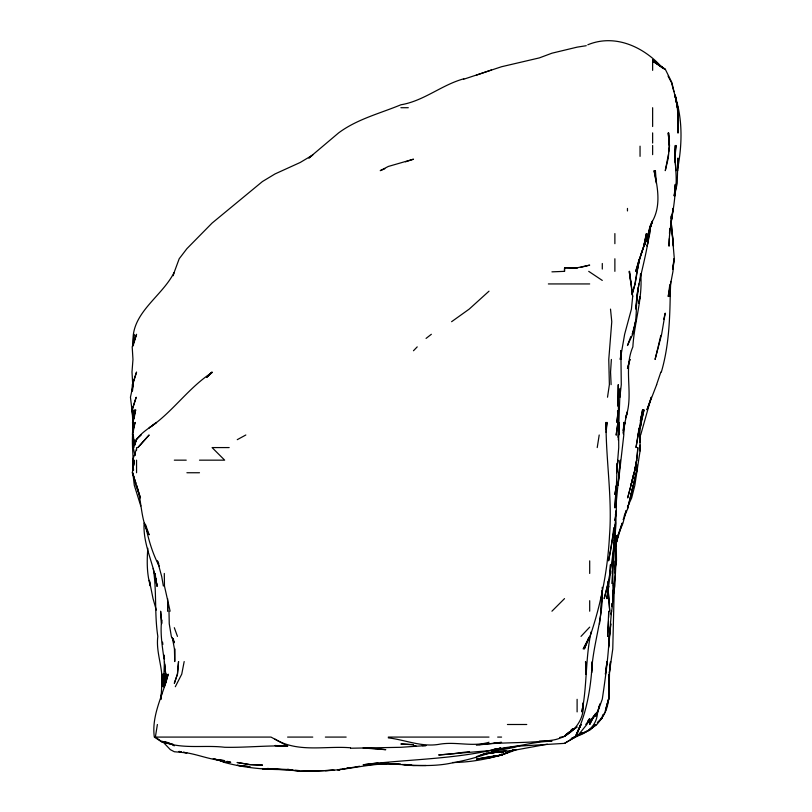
<?xml version="1.0" encoding="UTF-8"?>
<svg xmlns="http://www.w3.org/2000/svg" width="812" height="812" viewBox="0 0 812 812"><rect width="100%" height="100%" fill="white"/><g stroke="black" fill="none" stroke-linecap="round" stroke-linejoin="round"><path stroke-width="1.22" d="M620.865 350.652L621.281 384.634L619.881 397.22L620.155 388.41L618.297 437.506L618.592 422.392L618.734 447.574L616.663 472.746M605.975 427.427L606.006 422.392C605.874 460.231 612.4 497.827 609.507 535.687C607.711 569.862 601.053 604.006 590.03 636.385L583.209 648.971L589.695 636.385L584.346 648.971L588.761 637.521M675.178 188.272L675.198 184.497C675.817 205.243 668.915 225.381 669.047 246.178L669.311 238.616M677.787 170.652L677.898 158.066L677.228 183.238L675.259 192.393M162.207 680.436L162.268 674.143L161.73 686.729L163.405 674.143L161.669 686.729L161.07 699.315M655.375 174.428L655.406 170.652L656.329 183.238L654.066 170.652C657.669 187.186 661.161 205.203 652.635 220.905L640.475 256.308M167.779 603.651L167.698 611.203L167.607 598.617M615.323 524.349C614.176 549.288 610.756 574.5 604.179 598.617L607.396 586.031M174.945 648.971L174.742 661.557L174.428 648.971L172.357 637.582M610.238 570.927L610.472 564.634L610.411 573.445L606.828 598.617L608.685 586.031L607.346 598.617L608.117 588.548L609.731 611.203L608.056 588.548M133.452 431.202L133.31 419.875M617.14 463.936L616.45 485.332L614.877 494.498L616.42 485.332L614.877 507.886L615.821 491.625M608.523 621.271L607.67 636.385L608.716 611.203L608.594 617.496M618.145 411.065L617.932 422.392L616.186 434.988L617.932 422.392L617.556 411.065M674.579 161.842L676.081 145.47C672.986 162.207 679.197 179.249 674.082 195.824L675.685 184.385M164.42 661.557L163.476 686.729L164.328 674.143L163.161 686.729L164.349 674.143M617.607 406.03L618.247 384.634L618.429 409.806L616.866 422.392L618.033 411.065M620.906 359.462L621.119 350.652M671.118 219.737L671.209 215.962M613.283 592.324L613.121 598.617L613.872 586.031L612.674 598.617L615.344 573.445L615.394 544.497M614.268 540.721L614.41 535.687L614.268 548.273L611.852 583.513M134.031 465.195L134.173 460.16L132.346 472.746L136.172 484.185M592.527 727.379L589.695 729.541L596.861 724.497L602.291 717.757L597.317 722.812C614.745 707.628 606.909 681.745 610.583 661.557L609.365 672.884L612.766 648.971L614.288 586.031L613.425 592.902M161.639 622.804L161.73 619.83C158.969 640.922 166.44 661.78 165.699 682.953L165.739 674.143L164.684 664.074M608.736 699.315L608.888 674.143L608.746 699.315L605.316 710.764M133.818 338.056L133.939 334.28L132.874 345.618M602.21 587.289C603.966 616.531 592.73 643.977 591.552 672.884L592.313 661.557C591.095 685.754 587.249 710.794 577.109 732.911L581.037 724.497L575.15 737.083L564.523 743.366L514.179 746.411L502.729 748.014M614.887 535.687L614.308 544.598M618.511 434.988L618.957 422.392L618.297 440.023M674.863 158.066L675.269 145.47L674.873 158.066L676.051 170.652M133.818 418.616L134.163 409.806L133.31 422.392M640.252 280.16L640.495 273.867M650.067 226.03L649.742 233.582L647.164 246.178L649.488 228.548C647.661 255.902 636.872 281.612 635.877 309.108L638.78 283.936M132.041 390.927L132.315 384.634L136.558 372.048L133.087 383.487M616.744 471.488L617.841 460.16L616.755 471.488L617.039 463.936M669.484 233.582L669.717 228.548M621.028 350.652L620.581 359.462L621.393 350.652M610.208 572.186L610.583 564.634M613.842 548.273C610.837 570.359 615.242 592.79 611.071 614.643M613.446 586.031L613.578 583.513M147.825 548.273C146.86 560.879 146.728 573.8 150.382 586.031L149.347 580.326L153.032 598.617L156.29 610.066M675.127 195.824L675.777 184.497M608.624 646.453L609.254 636.385C608.269 657.415 605.366 678.365 602.291 699.162L597.703 711.901L599.195 706.186M166.318 677.918L166.561 674.143L164.379 686.729L168.206 674.143C163.11 695.042 151.306 714.905 154.321 737.083L161.73 741.935L170.885 743.833M611.375 359.462L610.553 372.048L611.111 384.634M601.002 611.203L602.047 591.065L601.012 611.203L599.5 623.789M623.21 432.461L623.87 422.392L623.809 434.988L618.064 485.332L620.277 460.16L615.851 506.729M583.209 703.091C585.158 721.949 569.973 737.803 551.937 740.229C527.709 743.416 503.207 742.087 478.928 744.624M649.762 228.548L649.427 233.582L650.453 225.574M601.327 598.617L602.291 590.689L601.276 597.49M627.463 507.033L631.675 497.918L634.842 485.332L640.049 450.964L640.049 434.988L640.049 442.54M606.148 432.461L607.021 422.392L606.148 429.264M639.48 434.988L641.054 422.392L644.007 409.806L640.049 428.442M636.679 460.16L637.816 447.574C637.156 464.829 631.929 481.333 627.656 497.918L634.314 472.746L636.679 460.16L634.294 472.746M161.395 695.823L161.73 692.342L160.614 699.315M668.418 154.29L665.282 170.652L668.266 158.066L669.535 145.47L668.195 132.884L669.342 145.47L668.631 132.884L669.261 145.47L668.662 151.773M612.674 598.617L613.913 586.031L612.613 600.91M629.584 271.35L632.68 296.522L631.421 309.108L624.641 334.28L620.266 359.462L621.302 350.652M671.108 218.479L671.362 215.962M677.807 168.054C682.181 144.191 682.75 119.587 675.178 96.273M669.738 285.195L668.225 296.522L672.975 271.35L673.96 258.764L672.762 268.833M609.954 631.35L609.406 636.385L611.507 611.203L611.05 613.496M610.228 628.833L610.786 623.789L608.614 647.712M132.478 390.927L133.178 384.634L130.448 397.22L132.752 416.678M611.771 606.168L612.075 603.651M611.06 548.273L613.821 527.668M615.029 520.319L616.237 510.504L615.283 523.09L608.584 560.859L610.837 549.409M582.377 708.125L581.91 711.901C587.269 685.48 585.279 658.187 591.166 631.807M582.691 705.608L582.996 703.091M615.161 567.74L616.014 560.859L614.836 586.031L613.476 594.039M636.74 470.229L636.425 472.746L637.268 465.875M637.055 467.712L637.359 465.195M638.333 287.367C634.903 302.937 638.374 319.329 632.254 334.28L635.573 321.694L632.741 334.28L627.463 345.547L630.812 336.533M641.064 417.155L642.586 409.806L635.999 447.574L639.064 428.117M615.039 520.319L616.349 510.504L615.922 489.108M607.721 583.747L608.046 581.453M611.812 606.625L612.299 603.194M607.518 397.22L609.376 384.634L608.767 359.462L611.771 321.694L610.502 309.108M672.793 269.056L674.325 258.764L671.088 220.996L673.463 246.178L672.295 233.582M614.877 537.686L616.044 523.09L615.445 514.28M597.226 447.574L599.205 434.988M623.22 433.841L625.027 422.392L624.154 425.833M173.169 744.34L161.73 741.681L155.366 737.083L157.386 724.497M638.841 259.901L634.954 283.936L632.152 294.238M640.049 428.391L641.054 422.392M614.877 547.897L622.185 523.09L617.881 535.687L614.877 548.273L616.653 535.687L615.06 548.273L617.881 535.687L622.997 523.09L626.214 510.504L624.134 516.229M615.08 568.887L616.501 560.859L616.217 540.721M133.96 418.962L135.685 409.806L132.529 422.392L133.127 431.202M184.182 661.557L181.746 674.143L175.311 686.729M638.151 434.988L640.049 425.295M627.463 509.246L633.228 485.332L627.463 509.246L623.129 519.66M658.136 346.876L660.816 335.427M663.749 319.248L665.221 313.138L661.638 334.28L655.071 359.462L657.852 348.013M630.467 497.918L636.202 472.746L630.599 496.771M649.174 231.298L651.092 223.29M599.824 703.892L597.784 711.901L589.695 722.629L593.684 716.194M615.192 546.669L618.054 535.687M640.678 434.988L651.305 397.22L646.961 409.806L656.675 384.634M623.078 430.411L627.463 411.684L625.534 417.632M661.344 372.048C669.687 343.567 670.032 313.361 670.377 283.936L670.133 296.522L670.732 281.419M640.353 420.941L643.408 409.806L640.384 420.332M606.249 707.323L608.462 699.315L605.204 711.901L602.869 716.011M632.183 294.238L635.126 283.936L639.247 259.901L636.872 271.35L640.049 257.434M639.064 259.901L635.715 271.35L643.814 246.178L646.372 233.582L643.764 246.178L640.465 255.475M133.107 345.729L136.558 334.28L132.204 346.876L132.965 359.462L131.991 372.048L132.742 384.634M639.399 258.764L640.049 256.643M648.626 233.582L644.17 246.178L652.442 220.996L648.453 233.582M625.534 417.754C634.213 394.926 622.956 369.815 632.863 346.876C634.233 322.394 642.931 298.562 640.709 273.867M173.139 275.725L174.316 272.203M656.603 384.634L660.866 372.048M136.558 448.874L132.579 460.16L133.574 470.229M647.885 234.729L644.241 245.031L648.149 234.729M174.55 271.35L179.188 258.764L186.902 248.675L212.074 223.087L262.428 181.543L275.014 173.941L300.186 162.491L312.772 154.98L308.824 158.066L338.634 132.884C357.178 119.09 379.843 113.497 400.884 104.789C423.925 100.972 441.708 84.834 463.825 78.805M577.109 733.825L580.793 724.497L575.119 737.083L564.523 743.366M644.251 243.884L647.986 234.729M595.693 716.478L597.622 711.901C596.982 726.121 586.761 733.794 573.891 737.083L589.695 729.805M592.78 717.625L589.695 724.497L595.226 714.002M174.316 272.05C162.024 297.263 128.803 313.767 133.472 345.618M588.395 720.518L589.695 718.529L586.843 724.497L577.109 736.433L572.521 737.986M585.797 724.497L587.096 722.629M588.395 720.762L589.695 718.894L588.172 720.488M597.196 711.901L589.695 721.482L587.837 722.68M137.969 447.574L149.144 434.988L137.796 447.574M600.596 718.894L602.291 717.037M581.016 636.385L589.695 627.128M413.481 350.743L417.216 346.876M551.937 611.203L564.523 598.617M206.684 377.194L212.074 372.048L206.684 377.062M569.019 732.201L564.523 736.443L559.742 737.418M570.816 730.506L572.612 728.8M569.019 732.302L564.523 736.443L577.109 726.882L565.487 734.86M570.816 730.638L572.612 728.983M206.684 377.306L212.074 372.475C188.293 387.801 172.641 412.202 149.144 427.924L156.483 422.392C147.642 429.568 135.634 435.344 133.28 447.574L134.934 455.583M587.918 721.32L589.695 719.736M488.997 291.183L469.204 309.108L451.604 321.694M426.067 338.411L431.355 334.28M594.414 725.938L596.302 724.497L589.695 730.211L577.109 735.855L579.21 734.444M593.572 725.958L595.511 724.497M237.256 439.668L245.833 434.988M505.764 750.745L501.583 752.897L505.835 750.745M516.371 749.669C496.173 757.647 474.279 762.255 452.497 762.529M500.639 748.39C484.926 755.454 468.148 759.981 451.239 763.118C427.457 768.05 403.391 763.98 379.488 763.473M570.998 739.001L575.312 737.083L571.719 738.088M513.925 749.669L501.583 755.058L488.997 757.972M384.847 168.754L380.229 170.652L388.298 166.46L413.481 159.193L405.462 161.832M587.817 44.772C615.364 33.414 644.413 47.208 662.744 68.208M476.411 756.652L484.419 753.739M463.825 79.19L501.583 66.726L539.351 57.896L551.937 53.196L577.109 47.147L586.264 45.705M476.411 75.151L491.473 69.954M504.78 750.684L480.988 754.866M519.893 745.67L514.179 747.426L491.29 751.76L498.213 749.669L492.458 751.232M483.282 754.216L486.713 753.181M580.539 267.422L589.695 265.128L577.109 267.808L564.523 267.777L577.109 268.275M496.244 749.171C452.609 759.443 407.431 759.22 363.126 764.782L378.016 762.864M498.375 748.674L500.517 748.177L498.314 748.583M500.425 748.359L488.997 750.684L438.653 754.967L451.239 753.962M340.238 769.421L337.954 769.898L359.696 766.234M342.532 769.005L344.816 768.477M547.359 744.208L514.179 750.268L490.255 752.947M500.466 748.319L493.757 749.669C513.428 748.096 532.327 741.589 551.937 741.183L539.351 741.173M496.142 749.019L492.874 749.669L501.583 748.177M488.997 742.269C472.432 747.273 455.37 741.153 438.653 744.381C421.387 747.213 405.158 739.844 388.298 737.864M371.135 764.051L373.429 763.686M367.704 764.823L374.565 763.757M488.997 753.079L485.566 753.546L488.997 753.059M452.385 753.8L469.549 751.526M371.135 764.234L375.712 763.645M366.902 764.802L369.419 764.508M371.937 764.204L388.298 763.442L400.884 764.356M366.902 764.894L388.298 763.341L379.488 763.554M495.29 752.389L490.255 752.937L501.583 751.75L497.807 752.105M494.031 743.021L501.583 742.361L476.411 745.193M334.179 770.152L312.772 771.187L300.186 770.984M312.772 771.187L332.92 770.223M325.368 770.7C350.743 769.918 375.327 761.494 400.884 764.417M551.937 271.847L564.523 271.35L564.523 268.457L564.523 271.35M413.481 745.873L415.998 745.812M422.291 745.66L426.067 745.568L400.884 747.304L350.54 748.228M426.067 765.513L413.481 765.614L402.143 764.478M306.479 770.679L312.772 770.639L300.186 771.4L287.6 769.37L292.635 769.908M400.884 107.712L408.284 107.712M548.364 283.936L589.695 283.936M229.177 447.574L212.074 447.574L224.67 460.16L199.488 460.16M174.316 460.16L186.232 460.16M132.346 472.746L135.878 483.049M186.902 472.746L199.488 472.746M507.429 724.497L526.765 724.497M155.366 737.083L270.995 737.083L287.6 746.035C266.59 745.355 245.65 747.72 224.67 747.273C203.751 744.756 181.675 749.699 161.73 741.295L170.885 743.701M287.6 737.083L312.772 737.083M325.368 737.083L346.156 737.083M388.298 737.083L488.997 737.083M497.665 737.083L501.583 737.083M350.54 747.781C325.318 745.71 297.974 753.008 275.014 739.143M403.402 764.508L410.953 764.802L404.66 764.518M413.481 744.594L400.884 744.005L413.481 744.787M298.928 770.913L267.463 768.507L287.6 769.553C266.397 769.847 245.194 768.091 224.67 762.488L218.631 759.748M295.152 770.182L298.928 770.578M181.177 751.851L178.894 751.435L181.177 751.932M183.471 752.257L186.902 752.876L174.316 751.739L170.358 749.669L162.593 741.559M183.471 752.369C197.489 754.023 210.481 760.245 224.67 760.661L220.093 759.707M588.71 271.35L602.291 280.434M227.086 761.331L230.73 762.255L224.67 761.839L213.221 758.773M165.161 741.823L168.591 742.797M214.368 758.784L224.67 762.255L218.946 759.748M172.377 744.462L174.316 745.812L172.347 744.35M652.635 70.35L652.635 60.088L665.221 69.538L652.635 61.144L665.221 69.071L671.859 82.54L677.807 107.712L675.158 96.273M652.635 60.088L662.318 67.67L652.635 59.641L659.831 65.985M159.274 566.208C152.291 553.226 148.271 538.62 145.206 524.237M668.063 76.135L671.473 82.54L673.899 91.695M158.868 564.066L157.437 560.859L161.73 576.652L163.354 586.031M174.316 627.706L177.452 636.385M145.378 524.268L149.144 534.803C140.273 519.436 142.171 501.552 136.558 485.332L140.476 497.918L135.837 485.332L132.853 472.746M140.76 505.927L134.295 485.332L132.965 474.005M173.169 638.516L174.316 642.779L171.332 636.385L169.251 623.789L168.997 611.203M172.702 638.577L173.24 640.78M170.114 611.203L164.46 586.031L164.298 573.445M134.447 442.997L132.843 434.988L134.386 445.28M631.046 283.936L629.229 271.35L632.68 296.522M133.249 420.108L132.417 434.988L135.127 422.392C129.676 437.82 134.345 454.182 132.792 470.229M162.532 642.099L162.877 644.393M155.112 573.445L156.787 586.031C154.493 564.655 142.719 544.923 144.11 523.09M133.584 437.506L133.29 434.988L133.97 447.574M133.868 440.023L134.447 445.057M132.762 414.841L132.224 409.806L136.203 397.22L132.143 409.806L132.843 422.392M164.095 655.264L164.471 659.039L164.125 655.264M607.731 588.548L608.482 598.617L608.3 588.548M134.893 452.609L135.066 455.126M153.245 568.41C156.929 590.984 154.31 613.821 157.822 636.385C155.863 651.336 162.227 665.596 162.024 680.436M612.116 570.927L612.207 573.445M652.635 107.712L652.635 119.729M652.635 120.298L652.635 126.53M652.635 132.884L652.635 143.034M652.635 145.47L652.635 154.635M640.049 146.17L640.049 156.371M640.049 445.057L640.049 450.964M627.463 208.41L627.463 210.947M614.877 233.582L614.877 243.691M614.877 258.764L614.877 271.35M602.291 263.484L602.291 269.056M589.695 560.859L589.695 573.445M589.695 600.697L589.695 611.203M577.109 699.315L577.109 711.901M136.558 447.574L136.558 450.447M136.558 460.16L136.558 472.746M678.314 120.298L678.091 132.884L677.807 109.884L675.3 95.126L677.34 107.712L678.314 120.298M678.446 120.298L677.929 132.884L678.436 120.298L677.807 110.462L678.436 120.298M178.549 661.557L177.473 674.143L174.316 683.339L177.432 674.143L178.549 661.557M607.021 661.557L605.417 674.143L607.021 661.557M673.128 208.41L671.301 220.996L673.128 208.41M640.049 296.522L638.668 303.383L640.049 296.522M634.01 472.746L630.944 485.332L634.01 472.746M629.899 359.462L627.463 368.475L629.97 359.462M136.558 439.018L134.569 445.433L136.558 439.018L140.953 434.988L136.558 439.018M603.367 714.611L602.291 716.407L603.367 714.58M582.356 732.718L577.109 735.855L582.356 732.708M589.695 721.472L587.644 722.68L589.695 721.482M514.118 749.669L501.583 755.089L488.997 757.231L501.583 755.058L514.118 749.669M340.238 769.461L337.954 769.908L340.238 769.451M349.393 767.675L347.11 768.122L349.393 767.675M488.997 756.825L476.411 759.118L501.583 755.048L488.997 756.825M287.6 745.984L275.014 745.548L287.6 746.035M275.014 769.197L262.428 768.741L275.014 769.289M262.428 765.117L249.842 764.61L237.256 762.509L249.842 764.61L262.428 765.117M375.712 748.593L363.126 747.984L385.781 749.669L375.712 748.593M249.842 766.701L237.256 765.33L249.842 766.701M157.193 586.031L154.493 573.445L157.193 586.031M677.553 107.712L675.026 95.126L677.482 107.712M161.618 623.789L160.624 611.203L161.608 623.789M585.949 674.143L585.553 661.557L585.888 674.143M618.673 434.988L618.582 422.392L618.622 434.988M615.344 573.445L615.293 560.859L615.313 573.445"/></g></svg>
